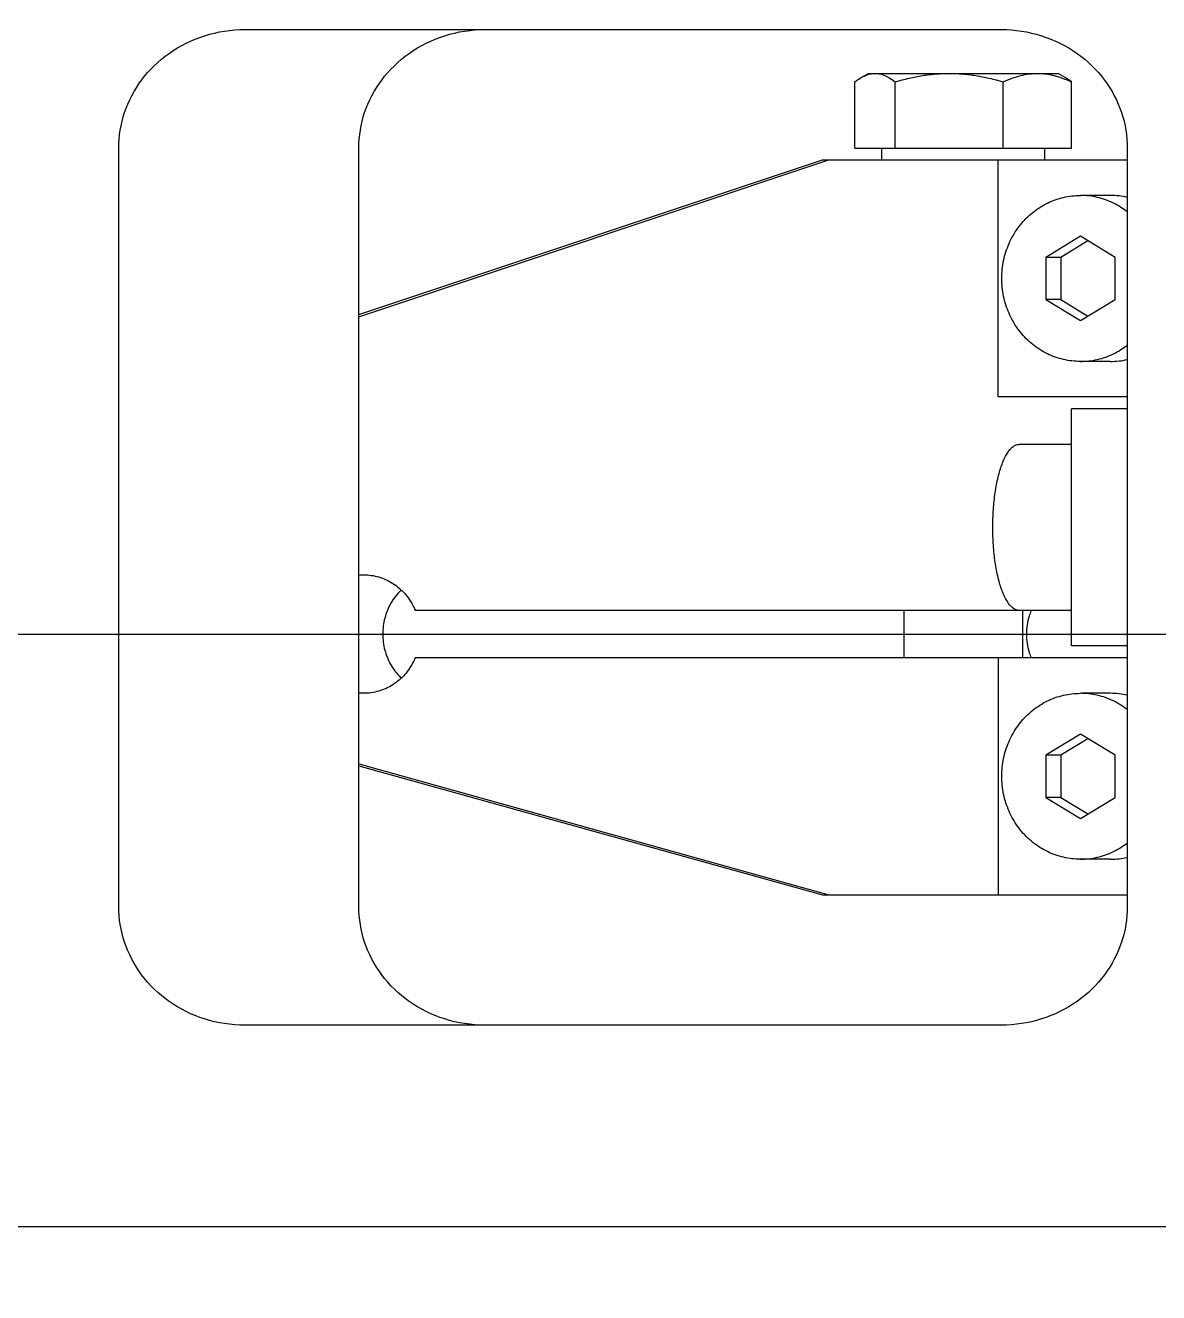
# Model space of a CAD drawing. Extents: x -50 to 48714, y -13211 to 6743.
# Drawn here: x 26017.1 to 26064.9, y -11579 to -11525.6 of the extents above; entities that cross this region are included whole.
import ezdxf

# ---------------------------------------------------------------- set-up
doc = ezdxf.new("R2010")
doc.units = 0
doc.header["$LTSCALE"] = 50
doc.linetypes.add('MITTEX2', pattern=[101.60000000000001, 63.5, -12.7, 12.7, -12.7])
doc.layers.get('0').update_dxf_attribs({"linetype": 'CONTINUOUS'})
doc.layers.add('MITTEX2', color=5, linetype='MITTEX2')

# ---------------------------------------------------------------- blocks, each defined once
blk = doc.blocks.new('SMAF_UE46_S')
for p, q in [((26.31421056609997, 25.5), (58.22860372600007, 25.5)), ((52.31622365329986, 23.47271603770014), (52.62328848339985, 23.65000000000009)), ((52.62331103720044, 23.65000000000009), (60.62326592970021, 23.65000000000009)), ((60.93035331359988, 23.47271603770014), (60.62328848339985, 23.65000000000009)), ((52.05521988390046, 20.5), (52.05521988390046, 23.29273441009991)), ((53.74801653919985, 20.5), (53.74801653919985, 23.29273441009991)), ((58.31608513870015, 20.5), (58.31608513870015, 23.29273441009991)), ((61.19135708300018, 20.5), (61.19135708300018, 23.29273441009991)), ((20.99514503940009, -11.5), (20.99514503940009, 20.5)), ((31.12520191290059, -11.5), (31.12520191290059, 20.5)), ((52.05521988390046, 20.5), (61.19135708300018, 20.5)), ((53.18328848350029, 20), (53.18328848350029, 20.5)), ((60.06328848340036, 20), (60.06328848340036, 20.5)), ((63.54766925269996, 20.5), (63.54766925269996, -11.5)), ((31.12520191290059, 13.38082112690017), (50.95975962500052, 20)), ((31.12520191290059, 13.47378512549994), (50.6811903595999, 20)), ((50.6811903595999, 20), (63.54766925269996, 20)), ((58.0966687985001, 10), (58.0966687985001, 20)), ((62.83828707449993, 18.5), (61.5690684489, 18.5)), ((61.5690684489, 16.77823882910025), (60.10865001989987, 15.88911941459992)), ((61.88637310530066, 16.5850601313), (60.74325933270029, 15.88911941459992)), ((63.02948687790013, 15.88911941459992), (61.5690684489, 16.77823882910025)), ((60.74325933270029, 15.88911941459992), (60.10865001989987, 15.88911941459992)), ((60.10865001989987, 15.88911941459992), (60.10865001989987, 14.11088058550013)), ((60.74325933270029, 15.88911941459992), (60.74325933270029, 14.11088058550013)), ((63.02948687790013, 14.11088058550013), (63.02948687790013, 15.88911941459992)), ((60.10865001989987, 14.11088058550013), (61.5690684489, 13.22176117090021)), ((60.74325933270029, 14.11088058550013), (60.10865001989987, 14.11088058550013)), ((60.74325933270029, 14.11088058550013), (61.88637310530066, 13.4149398687)), ((61.5690684489, 13.22176117090021), (63.02948687790013, 14.11088058550013)), ((62.83828707449993, 11.5), (61.5690684489, 11.5)), ((63.54766925269996, 10), (58.0966687985001, 10)), ((63.54766925269996, 9.5), (61.1883028612001, 9.5)), ((61.1883028612001, -0.5), (61.1883028612001, 9.5)), ((61.1883028612001, 8), (58.98153152240047, 8)), ((61.1883028612001, 1), (33.5015562878998, 1)), ((54.12328848339985, 1), (54.12328848339985, -1)), ((59.12328848349989, 1), (59.12328848349989, -1)), ((63.54766925269996, -0.5), (61.1883028612001, -0.5)), ((63.54766925269996, -1), (33.5015562878998, -1)), ((58.0966687985001, -1), (58.0966687985001, -11)), ((62.83828707449993, -2.5), (61.5690684489, -2.5)), ((61.5690684489, -4.221761170899754), (60.10865001989987, -5.110880585400082)), ((63.02948687790013, -5.110880585400082), (61.5690684489, -4.221761170899754)), ((61.88637310530066, -4.414939868700003), (60.74325933270029, -5.110880585400082)), ((60.74325933270029, -5.110880585400082), (60.10865001989987, -5.110880585400082)), ((60.10865001989987, -5.110880585400082), (60.10865001989987, -6.889119414499874)), ((60.74325933270029, -5.110880585400082), (60.74325933270029, -6.889119414499874)), ((63.02948687790013, -6.889119414499874), (63.02948687790013, -5.110880585400082)), ((31.12520191290059, -5.479550732799908), (50.95975962500052, -11)), ((31.12520191290059, -5.55708346729989), (50.6811903595999, -11)), ((60.74325933270029, -6.889119414499874), (60.10865001989987, -6.889119414499874)), ((60.10865001989987, -6.889119414499874), (61.5690684489, -7.778238829099791)), ((60.74325933270029, -6.889119414499874), (61.88637310530066, -7.585060131299997)), ((61.5690684489, -7.778238829099791), (63.02948687790013, -6.889119414499874)), ((62.83828707449993, -9.5), (61.5690684489, -9.5)), ((50.6811903595999, -11), (63.54766925269996, -11)), ((58.22860372600007, -16.5), (26.31421056609997, -16.5)), ((109.3321296530003, -25), (-87.33212965299936, -25))]:
    blk.add_line(p, q)
for radius in [126.5, 111.15, 108.5, 100.5, 99.65]:
    blk.add_circle((11, -40.5), radius)
for points, start_tangent, end_tangent in [([(20.99514503940009, 20.5), (21.23846629279979, 21.99497165990033), (21.95793834710003, 23.36902453619996), (23.11352550360061, 24.49346686929994), (24.61589066610031, 25.23828671570027), (26.31421056609997, 25.5)], (0, 1), (1, 0)), ([(31.12520191290059, 20.5), (31.36852316620025, 21.99497165990033), (32.08799522060053, 23.36902453619996), (33.24358237710021, 24.49346686929994), (34.74594753949987, 25.23828671570027), (36.44426743960048, 25.5)], (0, 1), (1, 0)), ([(58.22860372600007, 25.5), (59.92684444279985, 25.23831179350009), (61.42926383570011, 24.49348454110032), (62.58493092800018, 23.36895076490009), (63.30439767680036, 21.99482261440016), (63.54766925269996, 20.5)], (1, 0), (0, -1)), ([(52.32280908210032, 23.47652304560006), (52.48567697100043, 23.55884615440027), (52.69503466330025, 23.62718345490021), (52.90161821150014, 23.65000000000009)], (0.8655207956686154, 0.5008729901533594), (1, 0)), ([(52.90161821150014, 23.65000000000009), (53.11002326910057, 23.62678133190002), (53.31895910530056, 23.55824339460014), (53.53020829800062, 23.44665995200012), (53.74801653919985, 23.29273441009991)], (1, -7.48501965782212e-10), (0.7855785731245334, -0.6187619133783385)), ([(53.74801653919985, 23.29273441009991), (54.34111244140058, 23.44788518399992), (54.91282816190051, 23.55935675060027), (55.47343963020012, 23.62709061800024), (56.03205083890043, 23.65000000000009)], (0.9599446251670032, 0.2801897867749321), (1, 0)), ([(56.03205083890043, 23.65000000000009), (56.59066204759984, 23.62709061800024), (57.1512735160004, 23.55935675060027), (57.72298923640028, 23.44788518399992), (58.31608513870015, 23.29273441009991)], (1, 0), (0.9599446251670032, -0.2801897867749321)), ([(58.31608513870015, 23.29273441009991), (58.68939652210065, 23.44788518399992), (59.04925061250015, 23.55935675060027), (59.40211537180039, 23.62709061800024), (59.75372111090019, 23.65000000000009)], (0.9072034218697919, 0.4206922287703213), (1, 0)), ([(59.75372111090019, 23.65000000000009), (60.10532684999998, 23.62709061800024), (60.45819160920018, 23.55935675060027), (60.81804569970063, 23.44788518399992), (61.19135708300018, 23.29273441009991)], (1, 0), (0.9072034218953607, -0.4206922287151833)), ([(52.05521988390046, 23.29273441009991), (52.27350650039989, 23.44695682920019), (52.32280908210032, 23.47652304560006)], (0.7855785730341392, 0.6187619134931024), (0.8655207956079927, 0.5008729902581168)), ([(61.19135708300018, 23.29273441009991), (60.97307046649985, 23.44695682920019), (60.92376788480033, 23.47652304560006)], (-0.7855785730341392, 0.6187619134931024), (-0.8655207956079927, 0.5008729902581168)), ([(61.5690684489, 11.5), (61.21020706929994, 11.52051715000016), (60.85555301119985, 11.58182805500019), (60.50926426929982, 11.68321390090023), (60.17540076240039, 11.82348603119999), (59.85787673489995, 12.00099988340025), (59.5604148657003, 12.2136742701), (59.28650262320025, 12.4590157783), (59.03935137799999, 12.73414800330011), (58.82185875249979, 13.03584527130033), (58.63657464900007, 13.36057045760026), (58.48567135400026, 13.7045164563001), (58.37091807080014, 14.06365081520016), (58.29366017670054, 14.43376301209992), (58.25480344990046, 14.81051382000032), (58.25480344990046, 15.18948618010018), (58.29366017670054, 15.56623698800013), (58.37091807080014, 15.93634918489988), (58.48567135400026, 16.2954835436999), (58.63657464900007, 16.63942954250024), (58.82185875249979, 16.96415472880017), (59.03935137799999, 17.26585199679994), (59.28650262320025, 17.54098422180004), (59.5604148657003, 17.78632573000004), (59.85787673489995, 17.9990001166002), (60.17540076240039, 18.17651396890005), (60.50926426929982, 18.31678609920027), (60.85555301119985, 18.41817194500027), (61.21020706929994, 18.47948285009988), (61.5690684489, 18.5)], (-1, 0), (1, 0)), ([(63.54879655130026, 17.80925098860007), (63.28026016290005, 17.9990001166002), (62.96273613540052, 18.17651396890005), (62.62887262850018, 18.31678609920027), (62.28258388660015, 18.41817194500027), (61.92792982850006, 18.47948285009988), (61.5690684489, 18.5)], (-0.7871266756134345, 0.6167913719708983), (-1, 0)), ([(63.54772225729994, 18.41911621179997), (63.19714845420003, 18.47948285009988), (62.83828707449993, 18.5)], (-0.9744001586128771, 0.2248206638527702), (-1, 0)), ([(61.5690684489, 11.5), (61.92792982850006, 11.52051715000016), (62.28258388660015, 11.58182805500019), (62.62887262850018, 11.68321390090023), (62.96273613540052, 11.82348603119999), (63.28026016290005, 12.00099988340025), (63.54879655130026, 12.19074901139993)], (1, 0), (0.7871266756134345, 0.6167913719708983)), ([(62.83828707449993, 11.5), (63.19714845420003, 11.52051715000016), (63.54772225729994, 11.58088378830007)], (1, 0), (0.9744001586128771, 0.2248206638527702)), ([(58.98153152240047, 1), (58.86145818450041, 1.02051715000016), (58.74279259660034, 1.081828055000187), (58.6269260043, 1.183213900900228), (58.51521683759984, 1.323486031199991), (58.40897478409988, 1.500999883400254), (58.30944543500027, 1.7136742701), (58.21779568069996, 1.9590157783), (58.13510003080046, 2.234148003300106), (58.06232801629994, 2.535845271300332), (58.00033282250024, 2.860570457600261), (57.9498412863004, 3.204516456300098), (57.91144537489981, 3.563650815200162), (57.88559524510038, 3.933763012099917), (57.87259396619993, 4.310513820000324), (57.87259396619993, 4.689486180100175), (57.88559524510038, 5.066236988000128), (57.91144537489981, 5.436349184899882), (57.9498412863004, 5.795483543699902), (58.00033282250024, 6.139429542500238), (58.06232801629994, 6.464154728800168), (58.13510003080046, 6.765851996799938), (58.21779568069996, 7.040984221800045), (58.30944543500027, 7.286325730000044), (58.40897478409988, 7.4990001166002), (58.51521683759984, 7.676513968900053), (58.6269260043, 7.816786099200272), (58.74279259660034, 7.918171945000267), (58.86145818450041, 7.979482850099885), (58.98153152240047, 8)], (-1, 0), (1, 0)), ([(31.12402302379996, 2.490611156900286), (31.32943594580047, 2.499967223699969)], (0.9958594932164979, 0.0909058291342202), (0.9999999974343659, -7.163287391603162e-05)), ([(31.32943594580047, 2.499967223699969), (31.48806390339996, 2.494343718799882), (32.1200041428001, 2.356626889900326), (32.69328970010065, 2.044344722400183), (33.16545620699981, 1.580671812700075), (33.5015562878998, 1)], (0.9999999974343556, -7.163301574550331e-05), (0.3824222182763236, -0.9239876876715492)), ([(32.89912679610006, 1.842322561600213), (32.88252013190049, 1.826107447599952), (32.47555155740065, 1.29808639139992), (32.21868707160047, 0.6739640215000691), (32.13091124729999, 0), (32.21868707160047, -0.6739640214000246), (32.47555155740065, -1.29808639139992), (32.88252013190049, -1.826107447499908), (32.89912679610006, -1.842322561599758)], (-0.7188447009231316, -0.6951706955523467), (0.7188447009231316, -0.6951706955523467)), ([(59.5021985307003, -1.000115614900096), (59.42025730830028, -0.7725424858999759), (59.33341024450056, -0.3910861626000042), (59.30422164990068, 0), (59.33341024450056, 0.3910861626000042), (59.42025730830028, 0.7725424860000203), (59.5021985307003, 1.000115614900096)], (-0.3824552455710882, 0.9239740175649738), (0.3824552455710882, 0.9239740175649738)), ([(33.5015562878998, -1), (33.16545620699981, -1.580671812600031), (32.69328970010065, -2.044344722399728), (32.1200041428001, -2.356626889899871), (31.48806390339996, -2.494343718799882), (31.32943594580047, -2.499967223599924)], (-0.3824222182763236, -0.9239876876715492), (-0.9999999974343556, -7.163301574550331e-05)), ([(31.32943594580047, -2.499967223599924), (31.12402302379996, -2.490611156899831)], (-0.9999999974343659, -7.163287391603162e-05), (-0.9958594932164979, 0.0909058291342202)), ([(61.5690684489, -9.5), (61.21020706929994, -9.47948284999984), (60.85555301119985, -9.418171944999813), (60.50926426929982, -9.316786099099772), (60.17540076240039, -9.176513968800009), (59.85787673489995, -8.999000116599746), (59.5604148657003, -8.7863257299), (59.28650262320025, -8.5409842217), (59.03935137799999, -8.265851996699894), (58.82185875249979, -7.964154728699668), (58.63657464900007, -7.639429542399739), (58.48567135400026, -7.295483543699902), (58.37091807080014, -6.936349184799838), (58.29366017670054, -6.566236987900083), (58.25480344990046, -6.189486179999676), (58.25480344990046, -5.810513819899825), (58.29366017670054, -5.433763011999872), (58.37091807080014, -5.063650815100118), (58.48567135400026, -4.704516456300098), (58.63657464900007, -4.360570457499762), (58.82185875249979, -4.035845271199832), (59.03935137799999, -3.734148003200062), (59.28650262320025, -3.459015778199955), (59.5604148657003, -3.213674269999956), (59.85787673489995, -3.0009998833998), (60.17540076240039, -2.823486031099947), (60.50926426929982, -2.683213900799728), (60.85555301119985, -2.581828054999733), (61.21020706929994, -2.520517149900115), (61.5690684489, -2.5)], (-1, 0), (1, 0)), ([(63.54879655130026, -3.19074901139993), (63.28026016290005, -3.0009998833998), (62.96273613540052, -2.823486031099947), (62.62887262850018, -2.683213900799728), (62.28258388660015, -2.581828054999733), (61.92792982850006, -2.520517149900115), (61.5690684489, -2.5)], (-0.7871266756134345, 0.6167913719708983), (-1, 0)), ([(63.54772225729994, -2.580883788200026), (63.19714845420003, -2.520517149900115), (62.83828707449993, -2.5)], (-0.9744001586128771, 0.2248206638527702), (-1, 0)), ([(61.5690684489, -9.5), (61.92792982850006, -9.47948284999984), (62.28258388660015, -9.418171944999813), (62.62887262850018, -9.316786099099772), (62.96273613540052, -9.176513968800009), (63.28026016290005, -8.999000116599746), (63.54879655130026, -8.80925098860007)], (1, 0), (0.7871266756134345, 0.6167913719708983)), ([(62.83828707449993, -9.5), (63.19714845420003, -9.47948284999984), (63.54772225729994, -9.41911621169993)], (1, 0), (0.9744001586128771, 0.2248206638527702)), ([(26.31421056609997, -16.5), (24.61596984940024, -16.23831179340004), (23.11355045639993, -15.49348454099982), (21.95788336409987, -14.36895076480005), (21.23841661540064, -12.99482261439971), (20.99514503940009, -11.5)], (-1, 0), (0, 1)), ([(36.44426743960048, -16.5), (34.7460267227998, -16.23831179340004), (33.24360732990044, -15.49348454099982), (32.08794023760038, -14.36895076480005), (31.36847348880019, -12.99482261439971), (31.12520191290059, -11.5)], (-1, 0), (0, 1)), ([(63.54766925269996, -11.5), (63.30434799930026, -12.99497165989987), (62.58487594500002, -14.36902453609991), (61.42928878850034, -15.49346686929994), (59.92692362600064, -16.23828671559977), (58.22860372600007, -16.5)], (0, -1), (-1, 0))]:
    blk.add_spline(points, degree=3, dxfattribs=dict(start_tangent=start_tangent, end_tangent=end_tangent))

msp = doc.modelspace()

# ---------------------------------------------------------------- linework, layer by layer
at = {"layer": 'MITTEX2'}
msp.add_line((26000, -11551.26479832091), (29800, -11551.26479832091), dxfattribs=at)

# ---------------------------------------------------------------- block references
msp.add_blockref('SMAF_UE46_S', (26000, -11551.26479832091))

doc.saveas('drawing.dxf')
